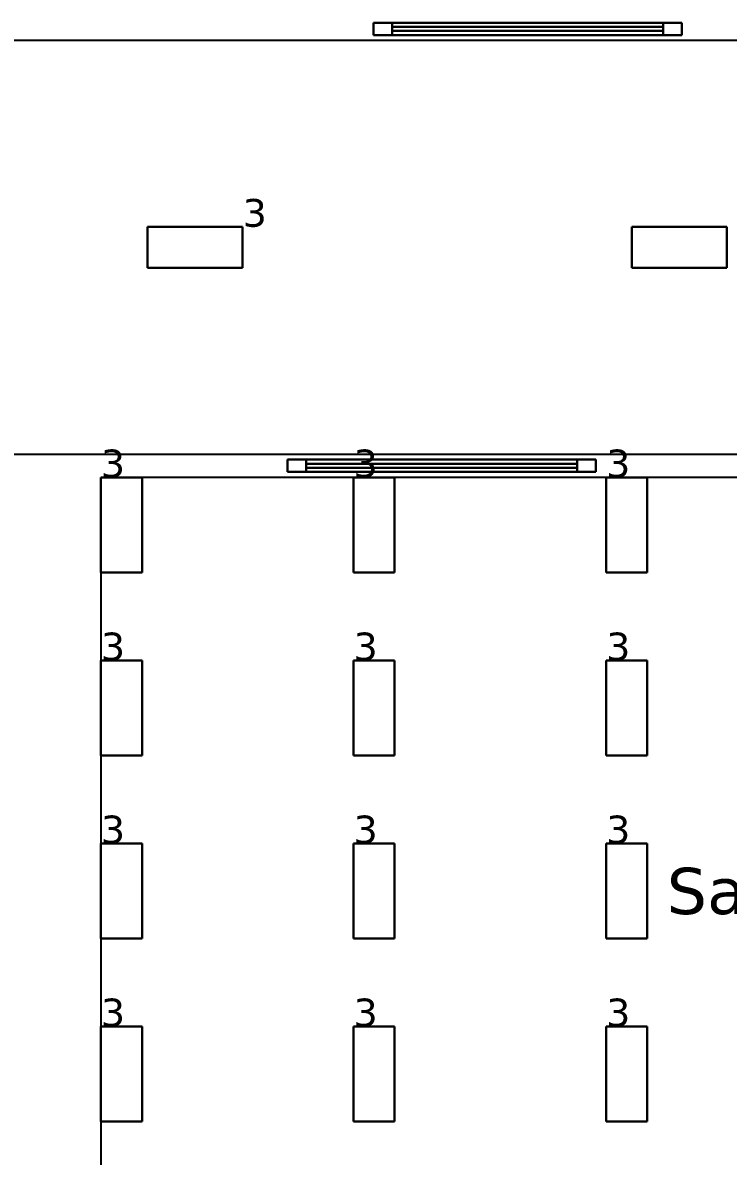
# Model space of a CAD drawing. Header units: inches. Extents: x 28 to 141, y 59 to 110.
# Drawn here: x 99.83 to 104.41, y 85.71 to 93.06 of the extents above; entities that cross this region are included whole.
import ezdxf

# ---------------------------------------------------------------- set-up
doc = ezdxf.new("R2010")
doc.units = ezdxf.units.IN
doc.header["$MEASUREMENT"] = 0
for name, color, linetype, true_color in [('DLX_BLD1_APERT', 7, 'Continuous', 0x969696), ('DLX_BLD1_CALC', 3, 'Continuous', 0x00ff00), ('DLX_BLD1_DESC', 7, 'Continuous', 0x969696), ('DLX_BLD1_LUM', 7, 'Continuous', 0xffd400), ('DLX_BLD1_LUMKEY_IDX', 7, 'Continuous', 0x969696)]:
    doc.layers.add(name, color=color, linetype=linetype, true_color=true_color)
doc.styles.add('TableTextStyle', font='')
doc.styles.get('TableTextStyle').set_extended_font_data('VERDANA.TTF')

msp = doc.modelspace()

# ---------------------------------------------------------------- linework, layer by layer
at = {"layer": 'DLX_BLD1_APERT'}
for points in [[(104.1046, 93.063, 0), (102.1046, 93.063, 0)], [(102.1046, 93.063, 0), (102.1046, 92.983, 0)], [(102.1046, 92.983, 0), (102.1046, 93.063, 0)], [(102.1046, 93.063, 0), (104.1046, 93.063, 0)], [(102.1046, 92.983, 0), (102.1046, 93.063, 0)], [(102.1046, 93.063, 0), (102.1046, 93.063, 0)], [(102.1046, 93.063, 0), (102.1046, 92.983, 0)], [(102.1046, 93.063, 0), (104.1046, 93.063, 0)], [(104.1046, 93.063, 0), (102.1046, 93.063, 0)], [(102.1046, 93.063, 0), (102.1046, 93.063, 0)], [(102.2246, 93.063, 0), (102.2246, 93.063, 0)], [(102.2246, 93.063, 0), (103.9846, 93.063, 0)], [(103.9846, 93.063, 0), (102.2246, 93.063, 0)], [(102.2246, 93.0355, 0), (102.2246, 93.063, 0)], [(102.2246, 93.063, 0), (103.9846, 93.063, 0)], [(103.9846, 93.063, 0), (102.2246, 93.063, 0)], [(102.2246, 93.063, 0), (102.2246, 93.0355, 0)], [(102.2246, 93.0355, 0), (102.2246, 93.063, 0)], [(102.2246, 93.063, 0), (102.2246, 93.063, 0)], [(102.2246, 93.063, 0), (102.2246, 93.0355, 0)], [(103.9846, 93.0355, 0), (102.2246, 93.0355, 0)], [(102.2246, 93.0355, 0), (103.9846, 93.0355, 0)], [(102.2246, 93.0105, 0), (102.2246, 93.0355, 0)], [(102.2246, 93.0355, 0), (103.9846, 93.0355, 0)], [(103.9846, 93.0355, 0), (102.2246, 93.0355, 0)], [(102.2246, 93.0355, 0), (102.2246, 93.0105, 0)], [(102.2246, 93.0355, 0), (102.2246, 93.0355, 0)], [(102.2246, 93.0355, 0), (102.2246, 93.0355, 0)], [(102.2246, 93.0355, 0), (102.2246, 93.0105, 0)], [(102.2246, 93.0105, 0), (102.2246, 93.0355, 0)], [(103.9846, 93.0355, 0), (102.2246, 93.0355, 0)], [(102.2246, 93.0355, 0), (102.2246, 93.0105, 0)], [(102.2246, 93.0355, 0), (103.9846, 93.0355, 0)], [(103.9846, 93.0355, 0), (102.2246, 93.0355, 0)], [(102.2246, 93.0355, 0), (102.2246, 93.0355, 0)], [(102.2246, 93.0105, 0), (102.2246, 93.0355, 0)], [(102.2246, 93.0355, 0), (103.9846, 93.0355, 0)], [(102.2246, 93.0105, 0), (102.2246, 93.0355, 0)], [(102.2246, 93.0355, 0), (102.2246, 93.0355, 0)], [(102.2246, 93.0355, 0), (102.2246, 93.0105, 0)], [(103.9846, 93.063, 0), (103.9846, 93.063, 0)], [(103.9846, 93.063, 0), (103.9846, 93.0355, 0)], [(103.9846, 93.0355, 0), (103.9846, 93.063, 0)], [(103.9846, 93.063, 0), (103.9846, 93.063, 0)], [(103.9846, 93.063, 0), (103.9846, 93.0355, 0)], [(103.9846, 93.0355, 0), (103.9846, 93.063, 0)], [(103.9846, 93.0355, 0), (103.9846, 93.0105, 0)], [(103.9846, 93.0355, 0), (103.9846, 93.0355, 0)], [(103.9846, 93.0355, 0), (103.9846, 93.0355, 0)], [(103.9846, 93.0355, 0), (103.9846, 93.0105, 0)], [(103.9846, 93.0105, 0), (103.9846, 93.0355, 0)], [(103.9846, 93.0105, 0), (103.9846, 93.0355, 0)], [(103.9846, 93.0105, 0), (103.9846, 93.0355, 0)], [(103.9846, 93.0355, 0), (103.9846, 93.0355, 0)], [(103.9846, 93.0355, 0), (103.9846, 93.0105, 0)], [(103.9846, 93.0105, 0), (103.9846, 93.0355, 0)], [(103.9846, 93.0355, 0), (103.9846, 93.0355, 0)], [(103.9846, 93.0355, 0), (103.9846, 93.0105, 0)], [(104.1046, 92.983, 0), (104.1046, 93.063, 0)], [(104.1046, 92.983, 0), (104.1046, 93.063, 0)], [(104.1046, 93.063, 0), (104.1046, 93.063, 0)], [(104.1046, 93.063, 0), (104.1046, 92.983, 0)], [(104.1046, 93.063, 0), (104.1046, 92.983, 0)], [(104.1046, 93.063, 0), (104.1046, 93.063, 0)], [(102.1046, 92.983, 0), (104.1046, 92.983, 0)], [(104.1046, 92.983, 0), (102.1046, 92.983, 0)], [(102.1046, 92.983, 0), (102.1046, 92.983, 0)], [(102.1046, 92.983, 0), (104.1046, 92.983, 0)], [(104.1046, 92.983, 0), (102.1046, 92.983, 0)], [(102.1046, 92.983, 0), (102.1046, 92.983, 0)], [(102.2246, 93.0105, 0), (103.9846, 93.0105, 0)], [(102.2246, 92.983, 0), (102.2246, 93.0105, 0)], [(102.2246, 93.0105, 0), (102.2246, 93.0105, 0)], [(102.2246, 93.0105, 0), (102.2246, 92.983, 0)], [(102.2246, 92.983, 0), (102.2246, 93.0105, 0)], [(103.9846, 93.0105, 0), (102.2246, 93.0105, 0)], [(102.2246, 93.0105, 0), (102.2246, 92.983, 0)], [(103.9846, 93.0105, 0), (102.2246, 93.0105, 0)], [(102.2246, 93.0105, 0), (103.9846, 93.0105, 0)], [(102.2246, 93.0105, 0), (102.2246, 93.0105, 0)], [(102.2246, 93.0105, 0), (103.9846, 93.0105, 0)], [(103.9846, 93.0105, 0), (102.2246, 93.0105, 0)], [(102.2246, 93.0105, 0), (102.2246, 93.0105, 0)], [(102.2246, 93.0105, 0), (103.9846, 93.0105, 0)], [(103.9846, 93.0105, 0), (102.2246, 93.0105, 0)], [(102.2246, 93.0105, 0), (102.2246, 93.0105, 0)], [(102.2246, 92.983, 0), (102.2246, 92.983, 0)], [(102.2246, 92.983, 0), (103.9846, 92.983, 0)], [(103.9846, 92.983, 0), (102.2246, 92.983, 0)], [(103.9846, 92.983, 0), (102.2246, 92.983, 0)], [(102.2246, 92.983, 0), (102.2246, 92.983, 0)], [(102.2246, 92.983, 0), (103.9846, 92.983, 0)], [(103.9846, 93.0105, 0), (103.9846, 92.983, 0)], [(103.9846, 93.0105, 0), (103.9846, 93.0105, 0)], [(103.9846, 93.0105, 0), (103.9846, 92.983, 0)], [(103.9846, 92.983, 0), (103.9846, 93.0105, 0)], [(103.9846, 92.983, 0), (103.9846, 93.0105, 0)], [(103.9846, 93.0105, 0), (103.9846, 93.0105, 0)], [(103.9846, 93.0105, 0), (103.9846, 93.0105, 0)], [(103.9846, 93.0105, 0), (103.9846, 93.0105, 0)], [(103.9846, 92.983, 0), (103.9846, 92.983, 0)], [(103.9846, 92.983, 0), (103.9846, 92.983, 0)], [(104.1046, 92.983, 0), (104.1046, 92.983, 0)], [(104.1046, 92.983, 0), (104.1046, 92.983, 0)], [(103.5466, 90.2289, 0), (101.5466, 90.2289, 0)], [(101.5466, 90.2289, 0), (101.5466, 90.1489, 0)], [(101.5466, 90.2289, 0), (101.5466, 90.2289, 0)], [(101.5466, 90.2289, 0), (101.5466, 90.1489, 0)], [(101.5466, 90.1489, 0), (101.5466, 90.2289, 0)], [(101.5466, 90.2289, 0), (103.5466, 90.2289, 0)], [(101.5466, 90.1489, 0), (101.5466, 90.2289, 0)], [(103.5466, 90.2289, 0), (101.5466, 90.2289, 0)], [(101.5466, 90.2289, 0), (101.5466, 90.2289, 0)], [(101.5466, 90.2289, 0), (103.5466, 90.2289, 0)], [(103.4266, 90.2289, 0), (101.6666, 90.2289, 0)], [(101.6666, 90.2289, 0), (101.6666, 90.2289, 0)], [(101.6666, 90.2289, 0), (103.4266, 90.2289, 0)], [(101.6666, 90.2014, 0), (101.6666, 90.2289, 0)], [(101.6666, 90.2289, 0), (103.4266, 90.2289, 0)], [(101.6666, 90.2014, 0), (101.6666, 90.2289, 0)], [(101.6666, 90.2289, 0), (101.6666, 90.2289, 0)], [(101.6666, 90.2289, 0), (101.6666, 90.2014, 0)], [(103.4266, 90.2289, 0), (101.6666, 90.2289, 0)], [(101.6666, 90.2289, 0), (101.6666, 90.2014, 0)], [(103.4266, 90.2289, 0), (103.4266, 90.2289, 0)], [(103.4266, 90.2289, 0), (103.4266, 90.2014, 0)], [(103.4266, 90.2014, 0), (103.4266, 90.2289, 0)], [(103.4266, 90.2289, 0), (103.4266, 90.2289, 0)], [(103.4266, 90.2289, 0), (103.4266, 90.2014, 0)], [(103.4266, 90.2014, 0), (103.4266, 90.2289, 0)], [(103.5466, 90.1489, 0), (103.5466, 90.2289, 0)], [(103.5466, 90.2289, 0), (103.5466, 90.1489, 0)], [(103.5466, 90.2289, 0), (103.5466, 90.2289, 0)], [(103.5466, 90.2289, 0), (103.5466, 90.1489, 0)], [(103.5466, 90.1489, 0), (103.5466, 90.2289, 0)], [(103.5466, 90.2289, 0), (103.5466, 90.2289, 0)], [(101.5466, 90.1489, 0), (103.5466, 90.1489, 0)], [(101.5466, 90.1489, 0), (101.5466, 90.1489, 0)], [(103.5466, 90.1489, 0), (101.5466, 90.1489, 0)], [(103.5466, 90.1489, 0), (101.5466, 90.1489, 0)], [(101.5466, 90.1489, 0), (101.5466, 90.1489, 0)], [(101.5466, 90.1489, 0), (103.5466, 90.1489, 0)], [(103.4266, 90.2014, 0), (101.6666, 90.2014, 0)], [(101.6666, 90.2014, 0), (101.6666, 90.2014, 0)], [(101.6666, 90.2014, 0), (103.4266, 90.2014, 0)], [(101.6666, 90.1764, 0), (101.6666, 90.2014, 0)], [(101.6666, 90.2014, 0), (103.4266, 90.2014, 0)], [(101.6666, 90.1764, 0), (101.6666, 90.2014, 0)], [(101.6666, 90.2014, 0), (101.6666, 90.2014, 0)], [(101.6666, 90.2014, 0), (101.6666, 90.1764, 0)], [(103.4266, 90.2014, 0), (101.6666, 90.2014, 0)], [(101.6666, 90.2014, 0), (101.6666, 90.1764, 0)], [(103.4266, 90.2014, 0), (101.6666, 90.2014, 0)], [(101.6666, 90.2014, 0), (101.6666, 90.2014, 0)], [(101.6666, 90.2014, 0), (103.4266, 90.2014, 0)], [(103.4266, 90.2014, 0), (101.6666, 90.2014, 0)], [(101.6666, 90.2014, 0), (101.6666, 90.1764, 0)], [(101.6666, 90.2014, 0), (103.4266, 90.2014, 0)], [(101.6666, 90.1764, 0), (101.6666, 90.2014, 0)], [(101.6666, 90.2014, 0), (101.6666, 90.2014, 0)], [(101.6666, 90.2014, 0), (101.6666, 90.1764, 0)], [(101.6666, 90.1764, 0), (101.6666, 90.2014, 0)], [(101.6666, 90.1764, 0), (103.4266, 90.1764, 0)], [(101.6666, 90.1489, 0), (101.6666, 90.1764, 0)], [(103.4266, 90.1764, 0), (101.6666, 90.1764, 0)], [(101.6666, 90.1764, 0), (101.6666, 90.1764, 0)], [(101.6666, 90.1764, 0), (101.6666, 90.1489, 0)], [(101.6666, 90.1489, 0), (101.6666, 90.1764, 0)], [(101.6666, 90.1764, 0), (101.6666, 90.1764, 0)], [(103.4266, 90.1764, 0), (101.6666, 90.1764, 0)], [(101.6666, 90.1764, 0), (101.6666, 90.1489, 0)], [(101.6666, 90.1764, 0), (103.4266, 90.1764, 0)], [(101.6666, 90.1764, 0), (103.4266, 90.1764, 0)], [(103.4266, 90.1764, 0), (101.6666, 90.1764, 0)], [(101.6666, 90.1764, 0), (101.6666, 90.1764, 0)], [(101.6666, 90.1764, 0), (103.4266, 90.1764, 0)], [(103.4266, 90.1764, 0), (101.6666, 90.1764, 0)], [(101.6666, 90.1764, 0), (101.6666, 90.1764, 0)], [(103.4266, 90.1489, 0), (101.6666, 90.1489, 0)], [(101.6666, 90.1489, 0), (101.6666, 90.1489, 0)], [(101.6666, 90.1489, 0), (103.4266, 90.1489, 0)], [(103.4266, 90.1489, 0), (101.6666, 90.1489, 0)], [(101.6666, 90.1489, 0), (101.6666, 90.1489, 0)], [(101.6666, 90.1489, 0), (103.4266, 90.1489, 0)], [(103.4266, 90.2014, 0), (103.4266, 90.2014, 0)], [(103.4266, 90.2014, 0), (103.4266, 90.1764, 0)], [(103.4266, 90.1764, 0), (103.4266, 90.2014, 0)], [(103.4266, 90.1764, 0), (103.4266, 90.2014, 0)], [(103.4266, 90.2014, 0), (103.4266, 90.2014, 0)], [(103.4266, 90.2014, 0), (103.4266, 90.1764, 0)], [(103.4266, 90.2014, 0), (103.4266, 90.2014, 0)], [(103.4266, 90.1764, 0), (103.4266, 90.2014, 0)], [(103.4266, 90.2014, 0), (103.4266, 90.1764, 0)], [(103.4266, 90.2014, 0), (103.4266, 90.2014, 0)], [(103.4266, 90.2014, 0), (103.4266, 90.1764, 0)], [(103.4266, 90.1764, 0), (103.4266, 90.2014, 0)], [(103.4266, 90.1764, 0), (103.4266, 90.1489, 0)], [(103.4266, 90.1489, 0), (103.4266, 90.1764, 0)], [(103.4266, 90.1764, 0), (103.4266, 90.1764, 0)], [(103.4266, 90.1764, 0), (103.4266, 90.1489, 0)], [(103.4266, 90.1489, 0), (103.4266, 90.1764, 0)], [(103.4266, 90.1764, 0), (103.4266, 90.1764, 0)], [(103.4266, 90.1764, 0), (103.4266, 90.1764, 0)], [(103.4266, 90.1764, 0), (103.4266, 90.1764, 0)], [(103.4266, 90.1489, 0), (103.4266, 90.1489, 0)], [(103.4266, 90.1489, 0), (103.4266, 90.1489, 0)], [(103.5466, 90.1489, 0), (103.5466, 90.1489, 0)], [(103.5466, 90.1489, 0), (103.5466, 90.1489, 0)]]:
    msp.add_polyline3d(points, dxfattribs=at)
at = {"layer": 'DLX_BLD1_CALC'}
for points in [[(108.8023, 92.948, 0), (83.6633, 92.948, 0)], [(98.7391, 90.2639, 0), (107.7872, 90.2639, 0)], [(107.7872, 90.1139, 0), (100.3348, 90.1139, 0)], [(100.3348, 90.1139, 0), (100.3348, 84.7489, 0)]]:
    msp.add_polyline3d(points, dxfattribs=at)
at = {"layer": 'DLX_BLD1_LUM'}
for points in [[(100.6378, 91.4724, 0), (100.6378, 91.7394, 0)], [(100.6378, 91.7394, 0), (100.6378, 91.7394, 0)], [(100.6378, 91.7394, 0), (100.6378, 91.4724, 0)], [(100.6378, 91.7394, 0), (101.2548, 91.7394, 0)], [(101.2548, 91.7394, 0), (100.6378, 91.7394, 0)], [(100.6378, 91.7394, 0), (100.6378, 91.7394, 0)], [(100.6378, 91.7394, 0), (100.6378, 91.4724, 0)], [(101.2548, 91.7394, 0), (100.6378, 91.7394, 0)], [(100.6378, 91.4724, 0), (100.6378, 91.7394, 0)], [(100.6378, 91.7394, 0), (101.2548, 91.7394, 0)], [(101.2548, 91.7394, 0), (101.2548, 91.4724, 0)], [(101.2548, 91.4724, 0), (101.2548, 91.7394, 0)], [(101.2548, 91.7394, 0), (101.2548, 91.7394, 0)], [(101.2548, 91.7394, 0), (101.2548, 91.7394, 0)], [(101.2548, 91.4724, 0), (101.2548, 91.7394, 0)], [(101.2548, 91.7394, 0), (101.2548, 91.4724, 0)], [(103.7802, 91.4724, 0), (103.7802, 91.7394, 0)], [(103.7802, 91.7394, 0), (103.7802, 91.7394, 0)], [(103.7802, 91.7394, 0), (103.7802, 91.4724, 0)], [(103.7802, 91.7394, 0), (104.3972, 91.7394, 0)], [(104.3972, 91.7394, 0), (103.7802, 91.7394, 0)], [(103.7802, 91.7394, 0), (103.7802, 91.7394, 0)], [(103.7802, 91.7394, 0), (103.7802, 91.4724, 0)], [(104.3972, 91.7394, 0), (103.7802, 91.7394, 0)], [(103.7802, 91.4724, 0), (103.7802, 91.7394, 0)], [(103.7802, 91.7394, 0), (104.3972, 91.7394, 0)], [(104.3972, 91.7394, 0), (104.3972, 91.4724, 0)], [(104.3972, 91.4724, 0), (104.3972, 91.7394, 0)], [(104.3972, 91.7394, 0), (104.3972, 91.7394, 0)], [(104.3972, 91.7394, 0), (104.3972, 91.7394, 0)], [(104.3972, 91.4724, 0), (104.3972, 91.7394, 0)], [(104.3972, 91.7394, 0), (104.3972, 91.4724, 0)], [(101.2548, 91.4724, 0), (100.6378, 91.4724, 0)], [(100.6378, 91.4724, 0), (100.6378, 91.4724, 0)], [(100.6378, 91.4724, 0), (101.2548, 91.4724, 0)], [(100.6378, 91.4724, 0), (100.6378, 91.4724, 0)], [(100.6378, 91.4724, 0), (101.2548, 91.4724, 0)], [(101.2548, 91.4724, 0), (100.6378, 91.4724, 0)], [(101.2548, 91.4724, 0), (101.2548, 91.4724, 0)], [(101.2548, 91.4724, 0), (101.2548, 91.4724, 0)], [(104.3972, 91.4724, 0), (103.7802, 91.4724, 0)], [(103.7802, 91.4724, 0), (103.7802, 91.4724, 0)], [(103.7802, 91.4724, 0), (104.3972, 91.4724, 0)], [(103.7802, 91.4724, 0), (103.7802, 91.4724, 0)], [(103.7802, 91.4724, 0), (104.3972, 91.4724, 0)], [(104.3972, 91.4724, 0), (103.7802, 91.4724, 0)], [(104.3972, 91.4724, 0), (104.3972, 91.4724, 0)], [(104.3972, 91.4724, 0), (104.3972, 91.4724, 0)], [(100.3348, 89.4969, 0), (100.3348, 90.1139, 0)], [(100.3348, 90.1139, 0), (100.3348, 90.1139, 0)], [(100.3348, 90.1139, 0), (100.3348, 89.4969, 0)], [(100.3348, 90.1139, 0), (100.6018, 90.1139, 0)], [(100.6018, 90.1139, 0), (100.3348, 90.1139, 0)], [(100.3348, 90.1139, 0), (100.3348, 90.1139, 0)], [(100.6018, 90.1139, 0), (100.3348, 90.1139, 0)], [(100.3348, 90.1139, 0), (100.3348, 89.4969, 0)], [(100.3348, 89.4969, 0), (100.3348, 90.1139, 0)], [(100.3348, 90.1139, 0), (100.6018, 90.1139, 0)], [(100.6018, 90.1139, 0), (100.6018, 90.1139, 0)], [(100.6018, 90.1139, 0), (100.6018, 89.4969, 0)], [(100.6018, 89.4969, 0), (100.6018, 90.1139, 0)], [(100.6018, 90.1139, 0), (100.6018, 90.1139, 0)], [(100.6018, 89.4969, 0), (100.6018, 90.1139, 0)], [(100.6018, 90.1139, 0), (100.6018, 89.4969, 0)], [(101.9742, 89.4969, 0), (101.9742, 90.1139, 0)], [(101.9742, 90.1139, 0), (101.9742, 90.1139, 0)], [(101.9742, 90.1139, 0), (101.9742, 89.4969, 0)], [(101.9742, 90.1139, 0), (102.2412, 90.1139, 0)], [(102.2412, 90.1139, 0), (101.9742, 90.1139, 0)], [(101.9742, 90.1139, 0), (101.9742, 90.1139, 0)], [(102.2412, 90.1139, 0), (101.9742, 90.1139, 0)], [(101.9742, 90.1139, 0), (101.9742, 89.4969, 0)], [(101.9742, 89.4969, 0), (101.9742, 90.1139, 0)], [(101.9742, 90.1139, 0), (102.2412, 90.1139, 0)], [(102.2412, 90.1139, 0), (102.2412, 90.1139, 0)], [(102.2412, 90.1139, 0), (102.2412, 89.4969, 0)], [(102.2412, 89.4969, 0), (102.2412, 90.1139, 0)], [(102.2412, 90.1139, 0), (102.2412, 90.1139, 0)], [(102.2412, 89.4969, 0), (102.2412, 90.1139, 0)], [(102.2412, 90.1139, 0), (102.2412, 89.4969, 0)], [(103.6136, 89.4969, 0), (103.6136, 90.1139, 0)], [(103.6136, 90.1139, 0), (103.6136, 90.1139, 0)], [(103.6136, 90.1139, 0), (103.6136, 89.4969, 0)], [(103.6136, 90.1139, 0), (103.8806, 90.1139, 0)], [(103.8806, 90.1139, 0), (103.6136, 90.1139, 0)], [(103.6136, 90.1139, 0), (103.6136, 90.1139, 0)], [(103.8806, 90.1139, 0), (103.6136, 90.1139, 0)], [(103.6136, 90.1139, 0), (103.6136, 89.4969, 0)], [(103.6136, 89.4969, 0), (103.6136, 90.1139, 0)], [(103.6136, 90.1139, 0), (103.8806, 90.1139, 0)], [(103.8806, 90.1139, 0), (103.8806, 90.1139, 0)], [(103.8806, 90.1139, 0), (103.8806, 89.4969, 0)], [(103.8806, 89.4969, 0), (103.8806, 90.1139, 0)], [(103.8806, 90.1139, 0), (103.8806, 90.1139, 0)], [(103.8806, 89.4969, 0), (103.8806, 90.1139, 0)], [(103.8806, 90.1139, 0), (103.8806, 89.4969, 0)], [(100.6018, 89.4969, 0), (100.3348, 89.4969, 0)], [(100.3348, 89.4969, 0), (100.3348, 89.4969, 0)], [(100.3348, 89.4969, 0), (100.6018, 89.4969, 0)], [(100.3348, 89.4969, 0), (100.3348, 89.4969, 0)], [(100.3348, 89.4969, 0), (100.6018, 89.4969, 0)], [(100.6018, 89.4969, 0), (100.3348, 89.4969, 0)], [(100.6018, 89.4969, 0), (100.6018, 89.4969, 0)], [(100.6018, 89.4969, 0), (100.6018, 89.4969, 0)], [(102.2412, 89.4969, 0), (101.9742, 89.4969, 0)], [(101.9742, 89.4969, 0), (101.9742, 89.4969, 0)], [(101.9742, 89.4969, 0), (102.2412, 89.4969, 0)], [(101.9742, 89.4969, 0), (101.9742, 89.4969, 0)], [(101.9742, 89.4969, 0), (102.2412, 89.4969, 0)], [(102.2412, 89.4969, 0), (101.9742, 89.4969, 0)], [(102.2412, 89.4969, 0), (102.2412, 89.4969, 0)], [(102.2412, 89.4969, 0), (102.2412, 89.4969, 0)], [(103.8806, 89.4969, 0), (103.6136, 89.4969, 0)], [(103.6136, 89.4969, 0), (103.6136, 89.4969, 0)], [(103.6136, 89.4969, 0), (103.8806, 89.4969, 0)], [(103.6136, 89.4969, 0), (103.6136, 89.4969, 0)], [(103.6136, 89.4969, 0), (103.8806, 89.4969, 0)], [(103.8806, 89.4969, 0), (103.6136, 89.4969, 0)], [(103.8806, 89.4969, 0), (103.8806, 89.4969, 0)], [(103.8806, 89.4969, 0), (103.8806, 89.4969, 0)], [(100.3348, 88.3099, 0), (100.3348, 88.9269, 0)], [(100.3348, 88.9269, 0), (100.3348, 88.9269, 0)], [(100.3348, 88.9269, 0), (100.3348, 88.3099, 0)], [(100.3348, 88.9269, 0), (100.6018, 88.9269, 0)], [(100.6018, 88.9269, 0), (100.3348, 88.9269, 0)], [(100.3348, 88.9269, 0), (100.3348, 88.9269, 0)], [(100.6018, 88.9269, 0), (100.3348, 88.9269, 0)], [(100.3348, 88.9269, 0), (100.3348, 88.3099, 0)], [(100.3348, 88.3099, 0), (100.3348, 88.9269, 0)], [(100.3348, 88.9269, 0), (100.6018, 88.9269, 0)], [(100.6018, 88.9269, 0), (100.6018, 88.9269, 0)], [(100.6018, 88.9269, 0), (100.6018, 88.3099, 0)], [(100.6018, 88.3099, 0), (100.6018, 88.9269, 0)], [(100.6018, 88.9269, 0), (100.6018, 88.9269, 0)], [(100.6018, 88.3099, 0), (100.6018, 88.9269, 0)], [(100.6018, 88.9269, 0), (100.6018, 88.3099, 0)], [(101.9742, 88.3099, 0), (101.9742, 88.9269, 0)], [(101.9742, 88.9269, 0), (101.9742, 88.9269, 0)], [(101.9742, 88.9269, 0), (101.9742, 88.3099, 0)], [(101.9742, 88.9269, 0), (102.2412, 88.9269, 0)], [(102.2412, 88.9269, 0), (101.9742, 88.9269, 0)], [(101.9742, 88.9269, 0), (101.9742, 88.9269, 0)], [(102.2412, 88.9269, 0), (101.9742, 88.9269, 0)], [(101.9742, 88.9269, 0), (101.9742, 88.3099, 0)], [(101.9742, 88.3099, 0), (101.9742, 88.9269, 0)], [(101.9742, 88.9269, 0), (102.2412, 88.9269, 0)], [(102.2412, 88.9269, 0), (102.2412, 88.9269, 0)], [(102.2412, 88.9269, 0), (102.2412, 88.3099, 0)], [(102.2412, 88.3099, 0), (102.2412, 88.9269, 0)], [(102.2412, 88.9269, 0), (102.2412, 88.9269, 0)], [(102.2412, 88.3099, 0), (102.2412, 88.9269, 0)], [(102.2412, 88.9269, 0), (102.2412, 88.3099, 0)], [(103.6136, 88.3099, 0), (103.6136, 88.9269, 0)], [(103.6136, 88.9269, 0), (103.6136, 88.9269, 0)], [(103.6136, 88.9269, 0), (103.6136, 88.3099, 0)], [(103.6136, 88.9269, 0), (103.8806, 88.9269, 0)], [(103.8806, 88.9269, 0), (103.6136, 88.9269, 0)], [(103.6136, 88.9269, 0), (103.6136, 88.9269, 0)], [(103.8806, 88.9269, 0), (103.6136, 88.9269, 0)], [(103.6136, 88.9269, 0), (103.6136, 88.3099, 0)], [(103.6136, 88.3099, 0), (103.6136, 88.9269, 0)], [(103.6136, 88.9269, 0), (103.8806, 88.9269, 0)], [(103.8806, 88.9269, 0), (103.8806, 88.9269, 0)], [(103.8806, 88.9269, 0), (103.8806, 88.3099, 0)], [(103.8806, 88.3099, 0), (103.8806, 88.9269, 0)], [(103.8806, 88.9269, 0), (103.8806, 88.9269, 0)], [(103.8806, 88.3099, 0), (103.8806, 88.9269, 0)], [(103.8806, 88.9269, 0), (103.8806, 88.3099, 0)], [(100.6018, 88.3099, 0), (100.3348, 88.3099, 0)], [(100.3348, 88.3099, 0), (100.3348, 88.3099, 0)], [(100.3348, 88.3099, 0), (100.6018, 88.3099, 0)], [(100.3348, 88.3099, 0), (100.3348, 88.3099, 0)], [(100.3348, 88.3099, 0), (100.6018, 88.3099, 0)], [(100.6018, 88.3099, 0), (100.3348, 88.3099, 0)], [(100.6018, 88.3099, 0), (100.6018, 88.3099, 0)], [(100.6018, 88.3099, 0), (100.6018, 88.3099, 0)], [(102.2412, 88.3099, 0), (101.9742, 88.3099, 0)], [(101.9742, 88.3099, 0), (101.9742, 88.3099, 0)], [(101.9742, 88.3099, 0), (102.2412, 88.3099, 0)], [(101.9742, 88.3099, 0), (101.9742, 88.3099, 0)], [(101.9742, 88.3099, 0), (102.2412, 88.3099, 0)], [(102.2412, 88.3099, 0), (101.9742, 88.3099, 0)], [(102.2412, 88.3099, 0), (102.2412, 88.3099, 0)], [(102.2412, 88.3099, 0), (102.2412, 88.3099, 0)], [(103.8806, 88.3099, 0), (103.6136, 88.3099, 0)], [(103.6136, 88.3099, 0), (103.6136, 88.3099, 0)], [(103.6136, 88.3099, 0), (103.8806, 88.3099, 0)], [(103.6136, 88.3099, 0), (103.6136, 88.3099, 0)], [(103.6136, 88.3099, 0), (103.8806, 88.3099, 0)], [(103.8806, 88.3099, 0), (103.6136, 88.3099, 0)], [(103.8806, 88.3099, 0), (103.8806, 88.3099, 0)], [(103.8806, 88.3099, 0), (103.8806, 88.3099, 0)], [(100.3348, 87.1229, 0), (100.3348, 87.7399, 0)], [(100.3348, 87.7399, 0), (100.3348, 87.7399, 0)], [(100.3348, 87.7399, 0), (100.3348, 87.1229, 0)], [(100.3348, 87.7399, 0), (100.6018, 87.7399, 0)], [(100.6018, 87.7399, 0), (100.3348, 87.7399, 0)], [(100.3348, 87.7399, 0), (100.3348, 87.7399, 0)], [(100.6018, 87.7399, 0), (100.3348, 87.7399, 0)], [(100.3348, 87.7399, 0), (100.3348, 87.1229, 0)], [(100.3348, 87.1229, 0), (100.3348, 87.7399, 0)], [(100.3348, 87.7399, 0), (100.6018, 87.7399, 0)], [(100.6018, 87.7399, 0), (100.6018, 87.7399, 0)], [(100.6018, 87.7399, 0), (100.6018, 87.1229, 0)], [(100.6018, 87.1229, 0), (100.6018, 87.7399, 0)], [(100.6018, 87.7399, 0), (100.6018, 87.7399, 0)], [(100.6018, 87.1229, 0), (100.6018, 87.7399, 0)], [(100.6018, 87.7399, 0), (100.6018, 87.1229, 0)], [(101.9742, 87.1229, 0), (101.9742, 87.7399, 0)], [(101.9742, 87.7399, 0), (101.9742, 87.7399, 0)], [(101.9742, 87.7399, 0), (101.9742, 87.1229, 0)], [(101.9742, 87.7399, 0), (102.2412, 87.7399, 0)], [(102.2412, 87.7399, 0), (101.9742, 87.7399, 0)], [(101.9742, 87.7399, 0), (101.9742, 87.7399, 0)], [(102.2412, 87.7399, 0), (101.9742, 87.7399, 0)], [(101.9742, 87.7399, 0), (101.9742, 87.1229, 0)], [(101.9742, 87.1229, 0), (101.9742, 87.7399, 0)], [(101.9742, 87.7399, 0), (102.2412, 87.7399, 0)], [(102.2412, 87.7399, 0), (102.2412, 87.7399, 0)], [(102.2412, 87.7399, 0), (102.2412, 87.1229, 0)], [(102.2412, 87.1229, 0), (102.2412, 87.7399, 0)], [(102.2412, 87.7399, 0), (102.2412, 87.7399, 0)], [(102.2412, 87.1229, 0), (102.2412, 87.7399, 0)], [(102.2412, 87.7399, 0), (102.2412, 87.1229, 0)], [(103.6136, 87.1229, 0), (103.6136, 87.7399, 0)], [(103.6136, 87.7399, 0), (103.6136, 87.7399, 0)], [(103.6136, 87.7399, 0), (103.6136, 87.1229, 0)], [(103.6136, 87.7399, 0), (103.8806, 87.7399, 0)], [(103.8806, 87.7399, 0), (103.6136, 87.7399, 0)], [(103.6136, 87.7399, 0), (103.6136, 87.7399, 0)], [(103.8806, 87.7399, 0), (103.6136, 87.7399, 0)], [(103.6136, 87.7399, 0), (103.6136, 87.1229, 0)], [(103.6136, 87.1229, 0), (103.6136, 87.7399, 0)], [(103.6136, 87.7399, 0), (103.8806, 87.7399, 0)], [(103.8806, 87.7399, 0), (103.8806, 87.7399, 0)], [(103.8806, 87.7399, 0), (103.8806, 87.1229, 0)], [(103.8806, 87.1229, 0), (103.8806, 87.7399, 0)], [(103.8806, 87.7399, 0), (103.8806, 87.7399, 0)], [(103.8806, 87.1229, 0), (103.8806, 87.7399, 0)], [(103.8806, 87.7399, 0), (103.8806, 87.1229, 0)], [(100.6018, 87.1229, 0), (100.3348, 87.1229, 0)], [(100.3348, 87.1229, 0), (100.3348, 87.1229, 0)], [(100.3348, 87.1229, 0), (100.6018, 87.1229, 0)], [(100.3348, 87.1229, 0), (100.3348, 87.1229, 0)], [(100.3348, 87.1229, 0), (100.6018, 87.1229, 0)], [(100.6018, 87.1229, 0), (100.3348, 87.1229, 0)], [(100.6018, 87.1229, 0), (100.6018, 87.1229, 0)], [(100.6018, 87.1229, 0), (100.6018, 87.1229, 0)], [(102.2412, 87.1229, 0), (101.9742, 87.1229, 0)], [(101.9742, 87.1229, 0), (101.9742, 87.1229, 0)], [(101.9742, 87.1229, 0), (102.2412, 87.1229, 0)], [(101.9742, 87.1229, 0), (101.9742, 87.1229, 0)], [(101.9742, 87.1229, 0), (102.2412, 87.1229, 0)], [(102.2412, 87.1229, 0), (101.9742, 87.1229, 0)], [(102.2412, 87.1229, 0), (102.2412, 87.1229, 0)], [(102.2412, 87.1229, 0), (102.2412, 87.1229, 0)], [(103.8806, 87.1229, 0), (103.6136, 87.1229, 0)], [(103.6136, 87.1229, 0), (103.6136, 87.1229, 0)], [(103.6136, 87.1229, 0), (103.8806, 87.1229, 0)], [(103.6136, 87.1229, 0), (103.6136, 87.1229, 0)], [(103.6136, 87.1229, 0), (103.8806, 87.1229, 0)], [(103.8806, 87.1229, 0), (103.6136, 87.1229, 0)], [(103.8806, 87.1229, 0), (103.8806, 87.1229, 0)], [(103.8806, 87.1229, 0), (103.8806, 87.1229, 0)], [(100.3348, 85.9359, 0), (100.3348, 86.5529, 0)], [(100.3348, 86.5529, 0), (100.3348, 86.5529, 0)], [(100.3348, 86.5529, 0), (100.3348, 85.9359, 0)], [(100.3348, 86.5529, 0), (100.6018, 86.5529, 0)], [(100.6018, 86.5529, 0), (100.3348, 86.5529, 0)], [(100.3348, 86.5529, 0), (100.3348, 86.5529, 0)], [(100.6018, 86.5529, 0), (100.3348, 86.5529, 0)], [(100.3348, 86.5529, 0), (100.3348, 85.9359, 0)], [(100.3348, 85.9359, 0), (100.3348, 86.5529, 0)], [(100.3348, 86.5529, 0), (100.6018, 86.5529, 0)], [(100.6018, 86.5529, 0), (100.6018, 86.5529, 0)], [(100.6018, 86.5529, 0), (100.6018, 85.9359, 0)], [(100.6018, 85.9359, 0), (100.6018, 86.5529, 0)], [(100.6018, 86.5529, 0), (100.6018, 86.5529, 0)], [(100.6018, 85.9359, 0), (100.6018, 86.5529, 0)], [(100.6018, 86.5529, 0), (100.6018, 85.9359, 0)], [(101.9742, 85.9359, 0), (101.9742, 86.5529, 0)], [(101.9742, 86.5529, 0), (101.9742, 86.5529, 0)], [(101.9742, 86.5529, 0), (101.9742, 85.9359, 0)], [(101.9742, 86.5529, 0), (102.2412, 86.5529, 0)], [(102.2412, 86.5529, 0), (101.9742, 86.5529, 0)], [(101.9742, 86.5529, 0), (101.9742, 86.5529, 0)], [(102.2412, 86.5529, 0), (101.9742, 86.5529, 0)], [(101.9742, 86.5529, 0), (101.9742, 85.9359, 0)], [(101.9742, 85.9359, 0), (101.9742, 86.5529, 0)], [(101.9742, 86.5529, 0), (102.2412, 86.5529, 0)], [(102.2412, 86.5529, 0), (102.2412, 86.5529, 0)], [(102.2412, 86.5529, 0), (102.2412, 85.9359, 0)], [(102.2412, 85.9359, 0), (102.2412, 86.5529, 0)], [(102.2412, 86.5529, 0), (102.2412, 86.5529, 0)], [(102.2412, 85.9359, 0), (102.2412, 86.5529, 0)], [(102.2412, 86.5529, 0), (102.2412, 85.9359, 0)], [(103.6136, 85.9359, 0), (103.6136, 86.5529, 0)], [(103.6136, 86.5529, 0), (103.6136, 86.5529, 0)], [(103.6136, 86.5529, 0), (103.6136, 85.9359, 0)], [(103.6136, 86.5529, 0), (103.8806, 86.5529, 0)], [(103.8806, 86.5529, 0), (103.6136, 86.5529, 0)], [(103.6136, 86.5529, 0), (103.6136, 86.5529, 0)], [(103.8806, 86.5529, 0), (103.6136, 86.5529, 0)], [(103.6136, 86.5529, 0), (103.6136, 85.9359, 0)], [(103.6136, 85.9359, 0), (103.6136, 86.5529, 0)], [(103.6136, 86.5529, 0), (103.8806, 86.5529, 0)], [(103.8806, 86.5529, 0), (103.8806, 86.5529, 0)], [(103.8806, 86.5529, 0), (103.8806, 85.9359, 0)], [(103.8806, 85.9359, 0), (103.8806, 86.5529, 0)], [(103.8806, 86.5529, 0), (103.8806, 86.5529, 0)], [(103.8806, 85.9359, 0), (103.8806, 86.5529, 0)], [(103.8806, 86.5529, 0), (103.8806, 85.9359, 0)], [(100.6018, 85.9359, 0), (100.3348, 85.9359, 0)], [(100.3348, 85.9359, 0), (100.3348, 85.9359, 0)], [(100.3348, 85.9359, 0), (100.6018, 85.9359, 0)], [(100.3348, 85.9359, 0), (100.3348, 85.9359, 0)], [(100.3348, 85.9359, 0), (100.6018, 85.9359, 0)], [(100.6018, 85.9359, 0), (100.3348, 85.9359, 0)], [(100.6018, 85.9359, 0), (100.6018, 85.9359, 0)], [(100.6018, 85.9359, 0), (100.6018, 85.9359, 0)], [(102.2412, 85.9359, 0), (101.9742, 85.9359, 0)], [(101.9742, 85.9359, 0), (101.9742, 85.9359, 0)], [(101.9742, 85.9359, 0), (102.2412, 85.9359, 0)], [(101.9742, 85.9359, 0), (101.9742, 85.9359, 0)], [(101.9742, 85.9359, 0), (102.2412, 85.9359, 0)], [(102.2412, 85.9359, 0), (101.9742, 85.9359, 0)], [(102.2412, 85.9359, 0), (102.2412, 85.9359, 0)], [(102.2412, 85.9359, 0), (102.2412, 85.9359, 0)], [(103.8806, 85.9359, 0), (103.6136, 85.9359, 0)], [(103.6136, 85.9359, 0), (103.6136, 85.9359, 0)], [(103.6136, 85.9359, 0), (103.8806, 85.9359, 0)], [(103.6136, 85.9359, 0), (103.6136, 85.9359, 0)], [(103.6136, 85.9359, 0), (103.8806, 85.9359, 0)], [(103.8806, 85.9359, 0), (103.6136, 85.9359, 0)], [(103.8806, 85.9359, 0), (103.8806, 85.9359, 0)], [(103.8806, 85.9359, 0), (103.8806, 85.9359, 0)]]:
    msp.add_polyline3d(points, dxfattribs=at)

# ---------------------------------------------------------------- texts
at = {"layer": 'DLX_BLD1_DESC', "style": 'TableTextStyle'}
msp.add_text('Sala 6 (11.56 W/m²)', height=0.3, dxfattribs=at).set_placement((104.0071, 87.2814))
at = {"layer": 'DLX_BLD1_LUMKEY_IDX', "style": 'TableTextStyle'}
for p in [(101.2548, 91.7394), (100.3348, 90.1139), (101.9742, 90.1139), (103.6136, 90.1139), (100.3348, 88.9269), (101.9742, 88.9269), (103.6136, 88.9269), (100.3348, 87.7399), (101.9742, 87.7399), (103.6136, 87.7399), (100.3348, 86.5529), (101.9742, 86.5529), (103.6136, 86.5529)]:
    msp.add_text('3', height=0.18, dxfattribs=at).set_placement(p)

doc.saveas('drawing.dxf')
